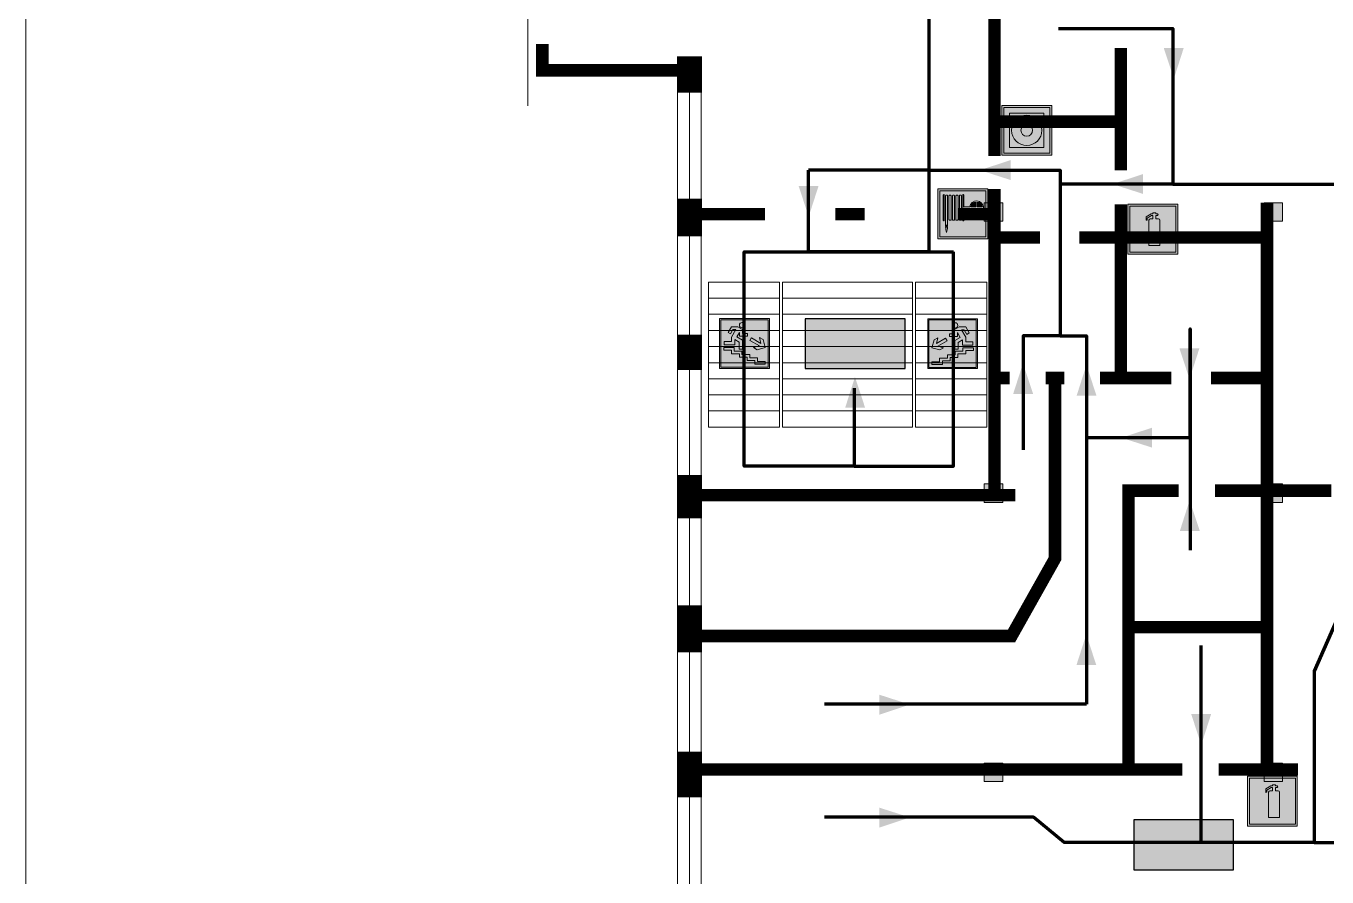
# Model space of a CAD drawing. Header units: millimetres. Extents: x 13810 to 67229, y 12374 to 21950.
# Drawn here: x 21121.1 to 21308.9, y 15470.7 to 15593.5 of the extents above; entities that cross this region are included whole.
import ezdxf

# ---------------------------------------------------------------- set-up
doc = ezdxf.new("R2010")
doc.units = ezdxf.units.MM
doc.layers.add('План_Штампы', color=7, linetype='Continuous')

# ---------------------------------------------------------------- blocks, each defined once
blk = doc.blocks.new('A$C54414219')
at = {"true_color": 0xffffff}
h = blk.add_hatch(color=7, dxfattribs=at)
h.paths.add_polyline_path([(2.39, -9.45), (2.39, -18.3), (11.23, -18.3), (11.23, -9.45)], flags=0)
h.paths.add_polyline_path([(10.71, -13.87, -1), (2.92, -13.87, -1)], flags=0)
h.paths.add_polyline_path([(8.3, -13.87, -1), (5.33, -13.87, -1)], flags=0)
h.paths.add_polyline_path([(0.41, -7.47), (0.41, -20.27), (13.21, -20.27), (13.21, -7.47)])
h.paths.add_polyline_path([(0.92, -19.77), (12.71, -19.77), (12.71, -7.98), (0.92, -7.98)], flags=16)
h.paths.add_polyline_path([(11.23, -9.45), (11.23, -18.3), (2.39, -18.3), (2.39, -9.45)], flags=0)
at = {"lineweight": 5}
h = blk.add_hatch(color=242, dxfattribs=at)
h.paths.add_polyline_path([(12.71, -7.98), (0.92, -7.98), (0.92, -19.77), (12.71, -19.77)])
h.paths.add_polyline_path([(11.23, -18.3), (2.39, -18.3), (2.39, -9.45), (11.23, -9.45)], flags=16)
h.paths.add_polyline_path([(10.71, -13.87, -1), (2.92, -13.87, -1)], flags=0)
h.paths.add_polyline_path([(8.3, -13.87, -1), (5.33, -13.87, -1)], flags=0)
at = {"true_color": 0xffffff}
h = blk.add_hatch(color=7, dxfattribs=at)
h.paths.add_polyline_path([(2.39, -9.45), (2.39, -18.3), (11.23, -18.3), (11.23, -9.45)])
h.paths.add_polyline_path([(10.71, -13.87, -1), (2.92, -13.87, -1)], flags=16)
h.paths.add_polyline_path([(8.3, -13.87, -1), (5.33, -13.87, -1)], flags=0)
at = {"lineweight": 5}
h = blk.add_hatch(color=242, dxfattribs=at)
h.paths.add_polyline_path([(2.92, -13.87, 1), (10.71, -13.87, 1)])
h.paths.add_polyline_path([(8.3, -13.87, -1), (5.33, -13.87, -1)], flags=16)
at = {"color": 242, "lineweight": 5}
for p, q in [((0.41, -20.27), (0.41, -7.47)), ((0.41, -7.47), (13.21, -7.47)), ((0.41, -7.47), (13.21, -7.47)), ((13.21, -20.27), (13.21, -7.47)), ((0.41, -20.27), (13.21, -20.27))]:
    blk.add_line(p, q, dxfattribs=at)
for points in [[(0.92, -7.98), (12.71, -7.98), (12.71, -19.77), (0.92, -19.77)], [(2.39, -9.45), (11.23, -9.45), (11.23, -18.3), (2.39, -18.3)]]:
    blk.add_lwpolyline(points, close=True, dxfattribs=at)
for radius in [3.89, 1.49]:
    blk.add_circle((6.81, -13.87), radius, dxfattribs=at)
blk = doc.blocks.new('A$C32E8229D')
at = {"true_color": 0xffffff}
blk.add_hatch(color=7, dxfattribs=at).paths.add_polyline_path([(0, 0), (0, -8), (16, -8), (16, 0)])
h = blk.add_hatch(color=126)
h.paths.add_polyline_path([(0.2, -0.2), (15.8, -0.2), (15.8, -7.8), (0.2, -7.8)])
h.paths.add_polyline_path([(13.49, -2.05), (12.08, -2.05), (11.37, -2.63, 0.162397), (11.29, -2.84), (11.29, -3.63), (10.35, -3.63), (10.35, -4.05), (11.68, -4.05), (11.68, -3.48), (12.26, -4.28), (11.29, -5.1), (11.29, -6.78), (11.85, -6.78), (11.85, -5.44), (12.8, -4.64), (12.8, -5.94), (14.46, -5.94), (14.46, -5.39), (13.45, -5.39), (13.45, -3.97), (12.46, -2.59), (13.15, -2.59), (13.69, -3.34), (14.18, -3)], flags=16)
h.paths.add_polyline_path([(10.74, -1.82, 1), (11.8, -1.82, 1)], flags=16)
h.paths.add_polyline_path([(9.39, -3.59), (5.99, -3.59), (6.56, -3.03), (5.91, -3.03), (5.1, -3.83), (5.91, -4.64), (6.56, -4.64), (5.99, -4.09), (9.39, -4.09)], flags=16)
h.paths.add_polyline_path([(4.29, -1.08), (1.72, -1.08), (1.72, -6.6), (4.29, -6.6)], flags=16)
at = {"color": 126}
blk.add_lwpolyline([(16, -8), (0, -8), (0, 0), (16, 0)], close=True, dxfattribs=at)
blk = doc.blocks.new('A$C3AD82952')
at = {"true_color": 0xf5f5ff}
h = blk.add_hatch(color=7, dxfattribs=at)
h.dxf.hatch_style = 1
h.paths.add_polyline_path([(8.21, 8.73, 0.414214), (7.89, 9.05), (7.22, 9.05), (7.22, 9.92), (7.59, 9.92, 1), (7.57, 10.36), (7.22, 10.36), (7.22, 10.6), (6.43, 10.6), (6.43, 10.36), (6.01, 10.36), (4.74, 9.59), (4.74, 8.69), (4.98, 8.73), (4.98, 9.26), (6.12, 9.91), (6.43, 9.91), (6.43, 9.05), (5.76, 9.05, 0.414214), (5.44, 8.73), (5.44, 2.2), (8.21, 2.2)], flags=0)
h.paths.add_polyline_path([(12.8, 12.8), (0, 12.8), (0, 0), (12.8, 0)])
h.paths.add_polyline_path([(0.51, 12.29), (12.29, 12.29), (12.29, 0.51), (0.51, 0.51)], flags=16)
h.paths.add_polyline_path([(4.74, 9.59), (6.01, 10.36), (6.43, 10.36), (6.43, 10.6), (7.22, 10.6), (7.22, 10.36), (7.59, 10.36, -0.94586), (7.59, 9.92), (7.22, 9.92), (7.22, 9.05), (7.89, 9.05, -0.414214), (8.21, 8.73), (8.21, 2.2), (5.44, 2.2), (5.44, 8.73, -0.414214), (5.76, 9.05), (6.43, 9.05), (6.43, 9.91), (6.12, 9.91), (4.98, 9.26), (4.98, 8.73), (4.74, 8.69)], flags=0)
h = blk.add_hatch(color=242)
h.dxf.hatch_style = 1
h.paths.add_polyline_path([(12.29, 12.29), (0.51, 12.29), (0.51, 0.51), (12.29, 0.51)])
h.paths.add_polyline_path([(4.74, 8.69), (4.74, 9.59), (6.01, 10.36), (6.43, 10.36), (6.43, 10.6), (7.22, 10.6), (7.22, 10.36), (7.59, 10.36, -0.94586), (7.59, 9.92), (7.22, 9.92), (7.22, 9.05), (7.89, 9.05, -0.414214), (8.21, 8.73), (8.21, 2.2), (5.44, 2.2), (5.44, 8.73, -0.414214), (5.76, 9.05), (6.43, 9.05), (6.43, 9.91), (6.12, 9.91), (4.98, 9.26), (4.98, 8.73)], flags=16)
h = blk.add_hatch(color=7, dxfattribs=at)
h.dxf.hatch_style = 1
h.paths.add_polyline_path([(8.21, 8.73, 0.414214), (7.89, 9.05), (7.22, 9.05), (7.22, 9.92), (7.59, 9.92, 1), (7.57, 10.36), (7.22, 10.36), (7.22, 10.6), (6.43, 10.6), (6.43, 10.36), (6.01, 10.36), (4.74, 9.59), (4.74, 8.69), (4.98, 8.73), (4.98, 9.26), (6.12, 9.91), (6.43, 9.91), (6.43, 9.05), (5.76, 9.05, 0.414214), (5.44, 8.73), (5.44, 2.2), (8.21, 2.2)])
at = {"color": 242, "lineweight": 5}
for p, q in [((0, 0), (0, 12.8)), ((0, 12.8), (12.8, 12.8)), ((6.01, 10.36), (4.74, 9.59)), ((6.01, 10.36), (6.43, 10.36)), ((7.22, 10.6), (6.43, 10.6)), ((6.43, 10.6), (6.43, 10.36)), ((7.22, 10.36), (7.22, 10.6)), ((7.59, 10.36), (7.22, 10.36)), ((12.8, 0), (12.8, 12.8)), ((4.74, 9.59), (4.74, 8.69)), ((4.74, 8.69), (4.98, 8.73)), ((4.98, 9.26), (6.12, 9.91)), ((4.98, 8.73), (4.98, 9.26)), ((5.44, 2.2), (5.44, 8.73)), ((5.76, 9.05), (6.43, 9.05)), ((6.12, 9.91), (6.43, 9.91)), ((6.43, 9.91), (6.43, 9.05)), ((7.22, 9.05), (7.22, 9.92)), ((7.59, 9.92), (7.22, 9.92)), ((7.89, 9.05), (7.22, 9.05)), ((8.21, 2.2), (8.21, 8.73)), ((0, 0), (12.8, 0)), ((5.44, 2.2), (8.21, 2.2))]:
    blk.add_line(p, q, dxfattribs=at)
blk.add_lwpolyline([(0.51, 12.29), (12.29, 12.29), (12.29, 0.51), (0.51, 0.51)], close=True, dxfattribs=at)
for centre, radius, start, end in [((7.58, 10.14), 0.223, 273.1875, 86.8125), ((5.76, 8.73), 0.32, 90, 180), ((7.89, 8.73), 0.32, 0, 90)]:
    blk.add_arc(centre, radius, start, end, dxfattribs=at)
blk = doc.blocks.new('A$C37112FD5')
at = {"true_color": 0xf5f5ff}
h = blk.add_hatch(color=7, dxfattribs=at)
h.dxf.hatch_style = 1
h.paths.add_polyline_path([(12.8, -7.4), (0, -7.4), (0, -20.2), (12.8, -20.2)])
h.paths.add_polyline_path([(12.29, -7.91), (12.29, -19.69), (0.51, -19.69), (0.51, -7.91)], flags=16)
h.paths.add_polyline_path([(4.98, -9.04, -0.42597), (5.17, -9.22), (5.17, -12.25), (5.17, -15.29, -0.432244), (4.98, -15.47), (4.83, -15.47, -0.42597), (4.64, -15.29), (4.64, -12.25), (4.64, -9.22, -0.432244), (4.83, -9.04)], flags=0)
h.paths.add_polyline_path([(4.28, -9.22), (4.28, -12.25), (4.28, -15.29, -0.432244), (4.09, -15.47), (3.94, -15.47, -0.42597), (3.75, -15.29), (3.75, -12.25), (3.75, -9.22, -0.432244), (3.94, -9.04), (4.09, -9.04, -0.42597)], flags=0)
h.paths.add_polyline_path([(5.72, -9.04), (5.87, -9.04, -0.42597), (6.06, -9.22), (6.06, -12.25), (6.06, -15.29, -0.432244), (5.87, -15.47), (5.72, -15.47, -0.42597), (5.53, -15.29), (5.53, -12.25), (5.53, -9.22, -0.432244)], flags=0)
h.paths.add_polyline_path([(6.42, -8.9), (6.5, -8.9, -0.42597), (6.69, -9.08), (6.69, -12.03), (8.21, -12.03, -15.824349), (8.21, -12.47), (6.69, -12.47), (6.69, -15.42, -0.432244), (6.5, -15.6), (6.42, -15.6)], flags=0)
h.paths.add_polyline_path([(3.39, -9.22), (3.39, -12.25), (3.39, -15.29, -0.432244), (3.2, -15.47), (3.05, -15.47, -0.42597), (2.85, -15.29), (2.85, -12.25), (2.85, -9.22, -0.432244), (3.05, -9.04), (3.2, -9.04, -0.42597)], flags=0)
h.paths.add_polyline_path([(2.5, -9.22), (2.5, -16.71), (1.96, -16.71), (1.96, -9.22, -0.432244), (2.15, -9.04), (2.31, -9.04, -0.42597)], flags=0)
h.paths.add_polyline_path([(1.61, -8.9), (1.61, -15.6), (1.57, -15.6, -0.42597), (1.37, -15.42), (1.37, -12.03), (1.37, -9.09, -0.432244), (1.57, -8.9)], flags=0)
h.paths.add_polyline_path([(9.76, -10.81), (9.76, -12.03), (8.49, -12.03, -0.336371)], flags=0)
h.paths.add_polyline_path([(8.49, -12.47), (9.76, -12.47), (9.76, -13.7, -0.336371)], flags=0)
h.paths.add_polyline_path([(10.11, -10.81, -0.336371), (11.38, -12.03), (10.11, -12.03)], flags=0)
h.paths.add_polyline_path([(10.11, -12.47), (11.38, -12.47, -0.336371), (10.11, -13.7)], flags=0)
h.paths.add_polyline_path([(2.5, -16.84), (2.5, -17.05), (1.97, -17.05), (1.97, -16.84)], flags=0)
h.paths.add_polyline_path([(2.5, -17.24, -0.033778), (2.24, -18.6, -0.033778), (1.97, -17.24)], flags=0)
h = blk.add_hatch(color=242)
h.dxf.hatch_style = 1
h.paths.add_polyline_path([(12.29, -7.91), (0.51, -7.91), (0.51, -19.69), (12.29, -19.69)])
h.paths.add_polyline_path([(6.42, -15.6), (6.42, -8.9), (6.5, -8.9, -0.42597), (6.69, -9.08), (6.69, -12.03), (8.21, -12.03, -15.824349), (8.21, -12.47), (6.69, -12.47), (6.69, -15.42, -0.432244), (6.5, -15.6)], flags=16)
h.paths.add_polyline_path([(5.87, -15.47), (5.72, -15.47, -0.42597), (5.53, -15.29), (5.53, -12.25), (5.53, -9.22, -0.432244), (5.72, -9.04), (5.87, -9.04, -0.42597), (6.06, -9.22), (6.06, -12.25), (6.06, -15.29, -0.432244)], flags=16)
h.paths.add_polyline_path([(4.98, -15.47), (4.83, -15.47, -0.42597), (4.64, -15.29), (4.64, -12.25), (4.64, -9.22, -0.432244), (4.83, -9.04), (4.98, -9.04, -0.42597), (5.17, -9.22), (5.17, -12.25), (5.17, -15.29, -0.432244)], flags=16)
h.paths.add_polyline_path([(4.09, -15.47), (3.94, -15.47, -0.42597), (3.75, -15.29), (3.75, -12.25), (3.75, -9.22, -0.432244), (3.94, -9.04), (4.09, -9.04, -0.42597), (4.28, -9.22), (4.28, -12.25), (4.28, -15.29, -0.432244)], flags=16)
h.paths.add_polyline_path([(3.2, -15.47), (3.05, -15.47, -0.42597), (2.85, -15.29), (2.85, -12.25), (2.85, -9.22, -0.432244), (3.05, -9.04), (3.2, -9.04, -0.42597), (3.39, -9.22), (3.39, -12.25), (3.39, -15.29, -0.432244)], flags=16)
h.paths.add_polyline_path([(2.5, -17.05), (1.97, -17.05), (1.97, -16.84), (2.5, -16.84)], flags=16)
h.paths.add_polyline_path([(2.5, -17.24, -0.033778), (2.24, -18.6, -0.033778), (1.97, -17.24)], flags=16)
h.paths.add_polyline_path([(2.5, -16.71), (1.96, -16.71), (1.96, -9.22, -0.432244), (2.15, -9.04), (2.31, -9.04, -0.42597), (2.5, -9.22)], flags=16)
h.paths.add_polyline_path([(1.61, -15.6), (1.57, -15.6, -0.42597), (1.37, -15.42), (1.37, -12.03), (1.37, -9.09, -0.432244), (1.57, -8.9), (1.61, -8.9)], flags=16)
h.paths.add_polyline_path([(8.49, -12.47), (9.76, -12.47), (9.76, -13.7, -0.336371)], flags=0)
h.paths.add_polyline_path([(10.11, -13.7), (10.11, -12.47), (11.38, -12.47, -0.336371)], flags=0)
h.paths.add_polyline_path([(8.49, -12.03, -0.336371), (9.76, -10.81), (9.76, -12.03)], flags=0)
h.paths.add_polyline_path([(10.11, -12.03), (10.11, -10.81, -0.336371), (11.38, -12.03)], flags=0)
h = blk.add_hatch(color=7, dxfattribs=at)
h.dxf.hatch_style = 1
h.paths.add_polyline_path([(1.61, -8.9), (1.57, -8.9, 0.432244), (1.37, -9.09), (1.37, -12.03), (1.37, -15.42, 0.42597), (1.57, -15.6), (1.61, -15.6)])
h.paths.add_polyline_path([(2.5, -9.22, 0.42597), (2.31, -9.04), (2.15, -9.04, 0.432244), (1.96, -9.22), (1.96, -16.71), (2.5, -16.71)])
h.paths.add_polyline_path([(2.5, -16.84), (1.97, -16.84), (1.97, -17.05), (2.5, -17.05)])
h.paths.add_polyline_path([(2.5, -17.24), (1.97, -17.24, 0.033778), (2.24, -18.6, 0.033778)])
h.paths.add_polyline_path([(3.39, -12.25), (3.39, -9.22, 0.42597), (3.2, -9.04), (3.05, -9.04, 0.432244), (2.85, -9.22), (2.85, -12.25), (2.85, -15.29, 0.42597), (3.05, -15.47), (3.2, -15.47, 0.432244), (3.39, -15.29)])
h.paths.add_polyline_path([(4.28, -12.25), (4.28, -9.22, 0.42597), (4.09, -9.04), (3.94, -9.04, 0.432244), (3.75, -9.22), (3.75, -12.25), (3.75, -15.29, 0.42597), (3.94, -15.47), (4.09, -15.47, 0.432244), (4.28, -15.29)])
h.paths.add_polyline_path([(5.17, -12.25), (5.17, -9.22, 0.42597), (4.98, -9.04), (4.83, -9.04, 0.432244), (4.64, -9.22), (4.64, -12.25), (4.64, -15.29, 0.42597), (4.83, -15.47), (4.98, -15.47, 0.432244), (5.17, -15.29)])
h.paths.add_polyline_path([(6.06, -12.25), (6.06, -9.22, 0.42597), (5.87, -9.04), (5.72, -9.04, 0.432244), (5.53, -9.22), (5.53, -12.25), (5.53, -15.29, 0.42597), (5.72, -15.47), (5.87, -15.47, 0.432244), (6.06, -15.29)])
h.paths.add_polyline_path([(6.69, -12.47), (8.21, -12.47, 15.824349), (8.21, -12.03), (6.69, -12.03), (6.69, -9.08, 0.42597), (6.5, -8.9), (6.42, -8.9), (6.42, -15.6), (6.5, -15.6, 0.432244), (6.69, -15.42)])
h.paths.add_polyline_path([(8.49, -12.47), (9.76, -12.47), (9.76, -13.7, -0.336371)], flags=16)
h.paths.add_polyline_path([(8.49, -12.03, -0.336371), (9.76, -10.81), (9.76, -12.03)], flags=16)
h.paths.add_polyline_path([(10.11, -12.47), (11.38, -12.47, -0.336371), (10.11, -13.7)], flags=16)
h.paths.add_polyline_path([(10.11, -12.03), (10.11, -10.81, -0.336371), (11.38, -12.03)], flags=16)
h = blk.add_hatch(color=242)
h.dxf.hatch_style = 1
h.paths.add_polyline_path([(9.76, -10.81, 0.336371), (8.49, -12.03), (9.76, -12.03)])
h.paths.add_polyline_path([(10.11, -10.81), (10.11, -12.03), (11.38, -12.03, 0.336371)])
h.paths.add_polyline_path([(11.38, -12.47), (10.11, -12.47), (10.11, -13.7, 0.336371)])
h.paths.add_polyline_path([(9.76, -12.47), (8.49, -12.47, 0.336371), (9.76, -13.7)])
at = {"color": 242, "lineweight": 5}
for p, q in [((0, -20.2), (0, -7.4)), ((0, -7.4), (12.8, -7.4)), ((1.37, -12.03), (1.37, -9.08)), ((1.57, -8.9), (1.61, -8.9)), ((1.61, -8.9), (1.61, -15.6)), ((1.96, -16.71), (1.96, -9.22)), ((2.15, -9.04), (2.31, -9.04)), ((2.5, -16.71), (2.5, -9.22)), ((2.85, -12.25), (2.85, -9.22)), ((3.05, -9.04), (3.2, -9.04)), ((3.39, -12.25), (3.39, -9.22)), ((3.75, -12.25), (3.75, -9.22)), ((3.94, -9.04), (4.09, -9.04)), ((4.28, -12.25), (4.28, -9.22)), ((4.64, -12.25), (4.64, -9.22)), ((4.83, -9.04), (4.98, -9.04)), ((5.17, -12.25), (5.17, -9.22)), ((5.53, -12.25), (5.53, -9.22)), ((5.72, -9.04), (5.87, -9.04)), ((6.06, -12.25), (6.06, -9.22)), ((6.42, -8.9), (6.42, -15.6)), ((6.5, -8.9), (6.42, -8.9)), ((6.69, -12.03), (6.69, -9.08)), ((12.8, -20.2), (12.8, -7.4)), ((1.37, -12.03), (1.37, -15.42)), ((2.85, -12.25), (2.85, -15.29)), ((3.39, -12.25), (3.39, -15.29)), ((3.75, -12.25), (3.75, -15.29)), ((4.28, -12.25), (4.28, -15.29)), ((4.64, -12.25), (4.64, -15.29)), ((5.17, -12.25), (5.17, -15.29)), ((5.53, -12.25), (5.53, -15.29)), ((6.06, -12.25), (6.06, -15.29)), ((8.21, -12.03), (6.69, -12.03)), ((8.21, -12.47), (6.69, -12.47)), ((6.69, -12.47), (6.69, -15.42)), ((9.76, -12.03), (8.49, -12.03)), ((9.76, -12.47), (8.49, -12.47)), ((9.76, -10.81), (9.76, -12.03)), ((9.76, -12.47), (9.76, -13.7)), ((10.11, -10.81), (10.11, -12.03)), ((11.38, -12.03), (10.11, -12.03)), ((11.38, -12.47), (10.11, -12.47)), ((10.11, -12.47), (10.11, -13.7)), ((1.57, -15.6), (1.61, -15.6)), ((3.05, -15.47), (3.2, -15.47)), ((3.94, -15.47), (4.09, -15.47)), ((4.83, -15.47), (4.98, -15.47)), ((5.72, -15.47), (5.87, -15.47)), ((6.42, -15.6), (6.5, -15.6)), ((1.96, -16.71), (2.5, -16.71)), ((1.97, -16.84), (2.5, -16.84)), ((1.97, -17.05), (1.97, -16.84)), ((2.5, -17.05), (1.97, -17.05)), ((1.97, -17.24), (2.5, -17.24)), ((2.5, -16.84), (2.5, -17.05)), ((0, -20.2), (12.8, -20.2))]:
    blk.add_line(p, q, dxfattribs=at)
blk.add_lwpolyline([(0.51, -7.91), (12.29, -7.91), (12.29, -19.69), (0.51, -19.69)], close=True, dxfattribs=at)
for centre, radius, start, end in [((1.56, -9.09), 0.182, 87.1027, 180.6071), ((2.15, -9.22), 0.182, 87.1027, 180.6071), ((2.32, -9.22), 0.182, 359.3929, 92.8973), ((3.04, -9.22), 0.182, 87.1027, 180.6071), ((3.21, -9.22), 0.182, 359.3929, 92.8973), ((3.93, -9.22), 0.182, 87.1027, 180.6071), ((4.1, -9.22), 0.182, 359.3929, 92.8973), ((4.82, -9.22), 0.182, 87.1027, 180.6071), ((4.99, -9.22), 0.182, 359.3929, 92.8973), ((5.71, -9.22), 0.182, 87.1027, 180.6071), ((5.88, -9.22), 0.182, 359.3929, 92.8973), ((6.51, -9.09), 0.182, 359.3929, 92.8973), ((9.93, -12.25), 1.74, 187.2319, 172.7681), ((9.93, -12.25), 1.46, 96.9927, 171.3585), ((9.93, -12.25), 1.46, 188.6415, 263.0073), ((9.93, -12.25), 1.46, 8.6415, 83.0073), ((9.93, -12.25), 1.46, 276.9927, 351.3585), ((1.56, -15.42), 0.182, 179.3929, 272.8973), ((3.04, -15.29), 0.182, 179.3929, 272.8973), ((3.21, -15.29), 0.182, 267.1027, 0.6071), ((3.93, -15.29), 0.182, 179.3929, 272.8973), ((4.1, -15.29), 0.182, 267.1027, 0.6071), ((4.82, -15.29), 0.182, 179.3929, 272.8973), ((4.99, -15.29), 0.182, 267.1027, 0.6071), ((5.71, -15.29), 0.182, 179.3929, 272.8973), ((5.88, -15.29), 0.182, 267.1027, 0.6071), ((6.51, -15.42), 0.182, 267.1027, 0.6071), ((12.17, -15.98), 10.27, 187.041, 194.7793), ((-7.7, -15.98), 10.27, 345.2207, 352.959)]:
    blk.add_arc(centre, radius, start, end, dxfattribs=at)
blk = doc.blocks.new('A$C7B4425F7')
at = {"true_color": 0xffffff}
blk.add_hatch(color=7, dxfattribs=at).paths.add_polyline_path([(0, 0), (-16, 0), (-16, -8), (0, -8)])
h = blk.add_hatch(color=126)
h.paths.add_polyline_path([(-0.2, -0.2), (-15.8, -0.2), (-15.8, -7.8), (-0.2, -7.8)])
h.paths.add_polyline_path([(-11.76, -2.03), (-11.76, -3.66), (-11.17, -3.66, -0.568275), (-11.17, -6.18), (-12.58, -6.18), (-12.58, -2.03)], flags=16)
h.paths.add_polyline_path([(-13.33, -4.12, -0.495768), (-13.59, -6.18), (-15.03, -6.18), (-15.03, -2.03), (-13.59, -2.03, -0.487973)], flags=16)
h.paths.add_polyline_path([(-10.25, -2.03), (-9.48, -2.03), (-9.48, -6.18), (-10.25, -6.18)], flags=16)
h.paths.add_polyline_path([(-13.84, -3.69), (-14.24, -3.69), (-14.24, -3.03), (-13.9, -3.03, -0.692621)], flags=0)
h.paths.add_polyline_path([(-9.15, -2.03), (-8.4, -2.03), (-8.04, -3.07), (-7.68, -2.03), (-6.93, -2.03), (-7.64, -4.1), (-6.93, -6.18), (-7.68, -6.18), (-8.04, -5.14), (-8.4, -6.18), (-9.15, -6.18), (-8.44, -4.1)], flags=16)
h.paths.add_polyline_path([(-11.76, -4.46), (-11.42, -4.46, -0.692621), (-11.36, -5.12), (-11.76, -5.12)], flags=0)
h.paths.add_polyline_path([(-13.9, -5.2), (-14.24, -5.2), (-14.24, -4.55), (-13.84, -4.55, -0.708038)], flags=0)
edge = h.paths.add_edge_path(flags=16)
edge.add_ellipse((-5.51, -4.08), major_axis=(0, 2.05), ratio=0.586184, start_angle=0, end_angle=360)
edge = h.paths.add_edge_path(flags=0)
edge.add_ellipse((-5.51, -4.08), major_axis=(0, 1.14), ratio=0.454828, start_angle=0, end_angle=360)
h.paths.add_polyline_path([(-4.13, -4.96, 0.377264), (-3.48, -4.52, 0.0555), (-3.16, -2.03), (-1.66, -2.03), (-1.66, -4.96), (-0.96, -4.96), (-0.96, -7.01), (-1.75, -7.01), (-1.75, -6.18), (-3.3, -6.18), (-3.3, -7.02), (-4.13, -7.02)], flags=16)
h.paths.add_polyline_path([(-2.73, -2.91), (-2.28, -2.91), (-2.28, -4.96), (-3.05, -4.96, 0.079136)], flags=0)
at = {"color": 126}
blk.add_lwpolyline([(-16, -8), (0, -8), (0, 0), (-16, 0)], close=True, dxfattribs=at)
blk = doc.blocks.new('вниз')
at = {"lineweight": 0, "true_color": 0xffffff}
h = blk.add_hatch(color=7, dxfattribs=at)
h.dxf.hatch_style = 1
h.paths.add_polyline_path([(40994.51, -4472.22), (40986.51, -4472.22), (40986.51, -4480.22), (40994.51, -4480.22)])
h.paths.add_polyline_path([(40994.31, -4472.42), (40994.31, -4480.01), (40986.71, -4480.01), (40986.71, -4472.42)], flags=16)
h.paths.add_polyline_path([(40988.43, -4473.53), (40989.43, -4473.53), (40990.19, -4473.96), (40990.19, -4474.6), (40991, -4474.6), (40991, -4475.06), (40989.73, -4475.06), (40989.73, -4474.46), (40989.3, -4475.18), (40990.17, -4475.7), (40990.17, -4477.11), (40989.63, -4477.11), (40989.63, -4476.01), (40988.94, -4475.59), (40988.94, -4476.46), (40988.94, -4476.46), (40987.47, -4476.46), (40987.26, -4476.46), (40987.26, -4475.92), (40988.4, -4475.92), (40988.4, -4475.2), (40989.1, -4473.99), (40988.66, -4473.99), (40988.24, -4474.7), (40987.86, -4474.47), (40988.41, -4473.56)], flags=0)
h.paths.add_polyline_path([(40990.55, -4473.29, -1), (40989.69, -4473.29, -1)], flags=0)
h.paths.add_polyline_path([(40988.85, -4476.89), (40988.85, -4477.43), (40990.1, -4477.43), (40990.1, -4477.99), (40991.34, -4477.99), (40991.34, -4478.54), (40992.59, -4478.54), (40992.59, -4479.09), (40993.83, -4479.09), (40993.83, -4479.52), (40992.17, -4479.52), (40992.17, -4478.97), (40990.91, -4478.97), (40990.91, -4478.41), (40989.68, -4478.41), (40989.68, -4477.86), (40988.43, -4477.86), (40988.43, -4477.31), (40987.6, -4477.31), (40987.18, -4477.31), (40987.18, -4476.89)], flags=0)
h.paths.add_polyline_path([(40991.61, -4475.33), (40993.12, -4476.2), (40992.9, -4475.27), (40993.48, -4475.6), (40993.83, -4476.88), (40992.56, -4477.22), (40991.97, -4476.88), (40992.9, -4476.61), (40991.38, -4475.74), (40991.58, -4475.39)], flags=0)
h.paths.add_polyline_path([(40990.19, -4473.96), (40989.43, -4473.53), (40988.43, -4473.53), (40988.41, -4473.56), (40987.86, -4474.47), (40988.24, -4474.7), (40988.66, -4473.99), (40989.1, -4473.99), (40988.4, -4475.2), (40988.4, -4475.92), (40987.26, -4475.92), (40987.26, -4476.46), (40987.47, -4476.46), (40988.94, -4476.46), (40988.94, -4476.27), (40988.94, -4475.59), (40989.63, -4476.01), (40989.63, -4477.11), (40990.17, -4477.11), (40990.17, -4475.7), (40989.3, -4475.18), (40989.73, -4474.46), (40989.73, -4475.06), (40991, -4475.06), (40991, -4474.6), (40990.19, -4474.6)], flags=0)
h.paths.add_polyline_path([(40990.55, -4473.29, 1), (40989.69, -4473.29, 1)], flags=0)
h.paths.add_polyline_path([(40991.61, -4475.33), (40991.58, -4475.39), (40991.38, -4475.74), (40992.9, -4476.61), (40991.97, -4476.88), (40992.56, -4477.22), (40993.83, -4476.88), (40993.48, -4475.6), (40992.9, -4475.27), (40993.12, -4476.2)], flags=0)
h.paths.add_polyline_path([(40990.1, -4477.43), (40988.85, -4477.43), (40988.85, -4476.89), (40987.18, -4476.89), (40987.18, -4477.31), (40987.6, -4477.31), (40988.43, -4477.31), (40988.43, -4477.86), (40989.68, -4477.86), (40989.68, -4478.41), (40990.91, -4478.41), (40990.91, -4478.97), (40992.17, -4478.97), (40992.17, -4479.52), (40993.83, -4479.52), (40993.83, -4479.09), (40992.59, -4479.09), (40992.59, -4478.54), (40991.34, -4478.54), (40991.34, -4477.99), (40990.1, -4477.99)], flags=0)
at = {"lineweight": 0}
h = blk.add_hatch(color=126, dxfattribs=at)
h.dxf.hatch_style = 1
h.paths.add_polyline_path([(40994.31, -4472.42), (40986.71, -4472.42), (40986.71, -4480.01), (40994.31, -4480.01)])
h.paths.add_polyline_path([(40988.43, -4473.53), (40989.43, -4473.53), (40990.19, -4473.96), (40990.19, -4474.6), (40991, -4474.6), (40991, -4475.06), (40989.73, -4475.06), (40989.73, -4474.46), (40989.3, -4475.18), (40990.17, -4475.7), (40990.17, -4477.11), (40989.63, -4477.11), (40989.63, -4476.01), (40988.94, -4475.59), (40988.94, -4476.46), (40988.94, -4476.46), (40987.47, -4476.46), (40987.26, -4476.46), (40987.26, -4475.92), (40988.4, -4475.92), (40988.4, -4475.2), (40989.1, -4473.99), (40988.66, -4473.99), (40988.24, -4474.7), (40987.86, -4474.47), (40988.41, -4473.56)], flags=16)
h.paths.add_polyline_path([(40990.55, -4473.29, -1), (40989.69, -4473.29, -1)], flags=16)
h.paths.add_polyline_path([(40988.85, -4476.89), (40988.85, -4477.43), (40990.1, -4477.43), (40990.1, -4477.99), (40991.34, -4477.99), (40991.34, -4478.54), (40992.59, -4478.54), (40992.59, -4479.09), (40993.83, -4479.09), (40993.83, -4479.52), (40992.17, -4479.52), (40992.17, -4478.97), (40990.91, -4478.97), (40990.91, -4478.41), (40989.68, -4478.41), (40989.68, -4477.86), (40988.43, -4477.86), (40988.43, -4477.31), (40987.6, -4477.31), (40987.18, -4477.31), (40987.18, -4476.89)], flags=16)
h.paths.add_polyline_path([(40991.61, -4475.33), (40993.12, -4476.2), (40992.9, -4475.27), (40993.48, -4475.6), (40993.83, -4476.88), (40992.56, -4477.22), (40991.97, -4476.88), (40992.9, -4476.61), (40991.38, -4475.74), (40991.58, -4475.39)], flags=16)
at = {"lineweight": 0, "true_color": 0xffffff}
h = blk.add_hatch(color=7, dxfattribs=at)
h.dxf.hatch_style = 1
h.paths.add_polyline_path([(40989.73, -4474.46), (40989.73, -4475.06), (40991, -4475.06), (40991, -4474.6), (40990.19, -4474.6), (40990.19, -4473.96), (40989.43, -4473.53), (40988.43, -4473.53), (40988.41, -4473.56), (40987.86, -4474.47), (40988.24, -4474.7), (40988.66, -4473.99), (40989.1, -4473.99), (40988.4, -4475.2), (40988.4, -4475.92), (40987.26, -4475.92), (40987.26, -4476.46), (40987.47, -4476.46), (40988.94, -4476.46), (40988.94, -4475.59), (40989.63, -4476.01), (40989.63, -4477.11), (40990.17, -4477.11), (40990.17, -4475.7), (40989.3, -4475.18)])
h.paths.add_polyline_path([(40989.69, -4473.29, 1), (40990.55, -4473.29, 1)])
h.paths.add_polyline_path([(40991.61, -4475.33), (40991.58, -4475.39), (40991.38, -4475.74), (40992.9, -4476.61), (40991.97, -4476.88), (40992.56, -4477.22), (40993.83, -4476.88), (40993.48, -4475.6), (40992.9, -4475.27), (40993.12, -4476.2)])
h.paths.add_polyline_path([(40990.1, -4477.43), (40988.85, -4477.43), (40988.85, -4476.89), (40987.18, -4476.89), (40987.18, -4477.31), (40987.6, -4477.31), (40988.43, -4477.31), (40988.43, -4477.86), (40989.68, -4477.86), (40989.68, -4478.41), (40990.91, -4478.41), (40990.91, -4478.97), (40992.17, -4478.97), (40992.17, -4479.52), (40993.83, -4479.52), (40993.83, -4479.09), (40992.59, -4479.09), (40992.59, -4478.54), (40991.34, -4478.54), (40991.34, -4477.99), (40990.1, -4477.99)])
at = {"color": 126, "lineweight": 0}
for points in [[(40986.51, -4472.22), (40994.51, -4472.22), (40994.51, -4480.22), (40986.51, -4480.22)], [(40986.71, -4472.42), (40994.31, -4472.42), (40994.31, -4480.01), (40986.71, -4480.01)]]:
    blk.add_lwpolyline(points, close=True, dxfattribs=at)
for points in [[(40987.47, -4476.46), (40987.26, -4476.46), (40987.26, -4475.92), (40988.4, -4475.92), (40988.4, -4475.2), (40989.1, -4473.99), (40988.66, -4473.99), (40988.24, -4474.7), (40987.86, -4474.47), (40988.41, -4473.56), (40988.43, -4473.53), (40989.43, -4473.53), (40990.19, -4473.96), (40990.19, -4474.6), (40991, -4474.6), (40991, -4475.06), (40989.73, -4475.06), (40989.73, -4474.46), (40989.3, -4475.18), (40990.17, -4475.7), (40990.17, -4477.11), (40989.63, -4477.11), (40989.63, -4476.01), (40988.94, -4475.59), (40988.94, -4476.46)], [(40987.6, -4477.31), (40987.18, -4477.31), (40987.18, -4476.89), (40988.85, -4476.89), (40988.85, -4477.43), (40990.1, -4477.43), (40990.1, -4477.99), (40991.34, -4477.99), (40991.34, -4478.54), (40992.59, -4478.54), (40992.59, -4479.09), (40993.83, -4479.09), (40993.83, -4479.52), (40992.17, -4479.52), (40992.17, -4478.97), (40990.91, -4478.97), (40990.91, -4478.41), (40989.68, -4478.41), (40989.68, -4477.86), (40988.43, -4477.86), (40988.43, -4477.31), (40987.6, -4477.31)], [(40987.47, -4476.46), (40988.94, -4476.46), (40988.94, -4476.27)], [(40991.58, -4475.39), (40991.38, -4475.74), (40992.9, -4476.61), (40991.97, -4476.88), (40992.56, -4477.22), (40993.83, -4476.88), (40993.48, -4475.6), (40992.9, -4475.27), (40993.12, -4476.2), (40991.61, -4475.33), (40991.58, -4475.39)]]:
    blk.add_lwpolyline(points, dxfattribs=at)
blk.add_circle((40990.12, -4473.29), 0.432, dxfattribs=at)
blk = doc.blocks.new('вниз 3')
at = {"lineweight": 0, "true_color": 0xffffff}
h = blk.add_hatch(color=7, dxfattribs=at)
h.dxf.hatch_style = 1
h.paths.add_polyline_path([(40997.5, -4475.69), (40997.25, -4475.28), (40995.76, -4476.15), (40995.97, -4475.23), (40995.39, -4475.56), (40995.05, -4476.83), (40996.33, -4477.17), (40996.91, -4476.83), (40996, -4476.55)], flags=0)
h.paths.add_polyline_path([(40999.81, -4473.95), (41000.22, -4473.95), (41000.64, -4474.67), (41001.03, -4474.43), (41000.46, -4473.49), (41000.42, -4473.49), (40999.43, -4473.49), (40998.68, -4473.92), (40998.68, -4474.57), (40997.88, -4474.57), (40997.88, -4475), (40999.14, -4475), (40999.14, -4474.43), (40999.14, -4474.38), (40999.59, -4475.15), (40998.72, -4475.67), (40998.72, -4477.06), (40999.24, -4477.06), (40999.24, -4475.96), (40999.95, -4475.56), (40999.95, -4476.43), (41001.61, -4476.43), (41001.61, -4475.88), (41000.47, -4475.88), (41000.47, -4475.12)], flags=0)
h.paths.add_polyline_path([(40999.2, -4473.24, 1), (40998.35, -4473.24, 1)], flags=0)
h.paths.add_polyline_path([(41000.46, -4477.26), (41001.69, -4477.26), (41001.69, -4476.84), (41000.03, -4476.84), (41000.03, -4477.39), (40998.78, -4477.39), (40998.78, -4477.95), (40997.53, -4477.95), (40997.53, -4478.5), (40996.29, -4478.5), (40996.29, -4479.06), (40995.05, -4479.06), (40995.05, -4479.48), (40995.29, -4479.48), (40996.72, -4479.48), (40996.72, -4478.92), (40997.97, -4478.92), (40997.97, -4478.36), (40999.2, -4478.36), (40999.2, -4477.81), (41000.46, -4477.81)], flags=0)
h.paths.add_polyline_path([(41002.37, -4472.17), (40994.37, -4472.17), (40994.37, -4480.17), (41002.37, -4480.17)])
h.paths.add_polyline_path([(41002.16, -4479.96), (40994.57, -4479.96), (40994.57, -4472.37), (41002.16, -4472.37)], flags=16)
h.paths.add_polyline_path([(41001.61, -4475.88), (41001.61, -4476.43), (40999.95, -4476.43), (40999.95, -4475.56), (40999.24, -4475.96), (40999.24, -4477.06), (40998.72, -4477.06), (40998.72, -4475.67), (40999.59, -4475.15), (40999.14, -4474.38), (40999.14, -4474.43), (40999.14, -4475), (40997.88, -4475), (40997.88, -4474.57), (40998.68, -4474.57), (40998.68, -4473.92), (40999.43, -4473.49), (41000.42, -4473.49), (41000.46, -4473.49), (41001.03, -4474.43), (41000.64, -4474.67), (41000.22, -4473.95), (40999.81, -4473.95), (41000.47, -4475.12), (41000.47, -4475.88)], flags=0)
h.paths.add_polyline_path([(41001.69, -4476.84), (41001.69, -4477.26), (41000.46, -4477.26), (41000.46, -4477.81), (40999.2, -4477.81), (40999.2, -4478.36), (40997.97, -4478.36), (40997.97, -4478.92), (40996.72, -4478.92), (40996.72, -4479.48), (40995.05, -4479.48), (40995.05, -4479.06), (40996.29, -4479.06), (40996.29, -4478.5), (40997.53, -4478.5), (40997.53, -4477.95), (40998.78, -4477.95), (40998.78, -4477.39), (41000.03, -4477.39), (41000.03, -4476.84)], flags=0)
h.paths.add_polyline_path([(40998.35, -4473.24, -1), (40999.2, -4473.24, -1)], flags=0)
h.paths.add_polyline_path([(40997.5, -4475.69), (40996, -4476.55), (40996.91, -4476.83), (40996.33, -4477.17), (40995.05, -4476.83), (40995.39, -4475.56), (40995.97, -4475.23), (40995.76, -4476.15), (40997.25, -4475.28)], flags=0)
at = {"lineweight": 0}
h = blk.add_hatch(color=126, dxfattribs=at)
h.dxf.hatch_style = 1
h.paths.add_polyline_path([(41002.16, -4472.37), (40994.57, -4472.37), (40994.57, -4479.96), (41002.16, -4479.96)])
h.paths.add_polyline_path([(40995.97, -4475.23), (40995.76, -4476.15), (40997.25, -4475.28), (40997.5, -4475.69), (40996, -4476.55), (40996.91, -4476.83), (40996.33, -4477.17), (40995.05, -4476.83), (40995.39, -4475.56)], flags=16)
h.paths.add_polyline_path([(40997.88, -4474.57), (40998.68, -4474.57), (40998.68, -4473.92), (40999.43, -4473.49), (41000.42, -4473.49), (41000.46, -4473.49), (41001.03, -4474.43), (41000.64, -4474.67), (41000.22, -4473.95), (40999.81, -4473.95), (41000.47, -4475.12), (41000.47, -4475.88), (41001.61, -4475.88), (41001.61, -4476.43), (40999.95, -4476.43), (40999.95, -4475.56), (40999.24, -4475.96), (40999.24, -4477.06), (40998.72, -4477.06), (40998.72, -4475.67), (40999.59, -4475.15), (40999.14, -4474.38), (40999.14, -4474.43), (40999.14, -4475), (40997.88, -4475)], flags=16)
h.paths.add_polyline_path([(40998.35, -4473.24, -1), (40999.2, -4473.24, -1)], flags=16)
h.paths.add_polyline_path([(40997.53, -4477.95), (40998.78, -4477.95), (40998.78, -4477.39), (41000.03, -4477.39), (41000.03, -4476.84), (41001.69, -4476.84), (41001.69, -4477.26), (41000.46, -4477.26), (41000.46, -4477.81), (40999.2, -4477.81), (40999.2, -4478.36), (40997.97, -4478.36), (40997.97, -4478.92), (40996.72, -4478.92), (40996.72, -4479.48), (40995.05, -4479.48), (40995.05, -4479.06), (40996.29, -4479.06), (40996.29, -4478.5), (40997.53, -4478.5)], flags=16)
at = {"lineweight": 0, "true_color": 0xffffff}
h = blk.add_hatch(color=7, dxfattribs=at)
h.dxf.hatch_style = 1
h.paths.add_polyline_path([(40999.2, -4473.24, 1), (40998.35, -4473.24, 1)])
h.paths.add_polyline_path([(40999.81, -4473.95), (41000.22, -4473.95), (41000.64, -4474.67), (41001.03, -4474.43), (41000.46, -4473.49), (41000.42, -4473.49), (40999.43, -4473.49), (40998.68, -4473.92), (40998.68, -4474.57), (40997.88, -4474.57), (40997.88, -4475), (40999.14, -4475), (40999.14, -4474.43), (40999.14, -4474.38), (40999.59, -4475.15), (40998.72, -4475.67), (40998.72, -4477.06), (40999.24, -4477.06), (40999.24, -4475.96), (40999.95, -4475.56), (40999.95, -4476.43), (41001.61, -4476.43), (41001.61, -4475.88), (41000.47, -4475.88), (41000.47, -4475.12)])
h.paths.add_polyline_path([(40999.2, -4477.81), (41000.46, -4477.81), (41000.46, -4477.26), (41001.69, -4477.26), (41001.69, -4476.84), (41000.03, -4476.84), (41000.03, -4477.39), (40998.78, -4477.39), (40998.78, -4477.95), (40997.53, -4477.95), (40997.53, -4478.5), (40996.29, -4478.5), (40996.29, -4479.06), (40995.05, -4479.06), (40995.05, -4479.48), (40995.29, -4479.48), (40996.72, -4479.48), (40996.72, -4478.92), (40997.97, -4478.92), (40997.97, -4478.36), (40999.2, -4478.36)])
h.paths.add_polyline_path([(40997.5, -4475.69), (40997.25, -4475.28), (40995.76, -4476.15), (40995.97, -4475.23), (40995.39, -4475.56), (40995.05, -4476.83), (40996.33, -4477.17), (40996.91, -4476.83), (40996, -4476.55)])
at = {"color": 126, "lineweight": 0}
for points in [[(40994.37, -4472.17), (41002.37, -4472.17), (41002.37, -4480.17), (40994.37, -4480.17)], [(40994.57, -4472.37), (41002.16, -4472.37), (41002.16, -4479.96), (40994.57, -4479.96)]]:
    blk.add_lwpolyline(points, close=True, dxfattribs=at)
for points in [[(40999.14, -4474.43), (40999.14, -4475), (40997.88, -4475), (40997.88, -4474.57), (40998.68, -4474.57), (40998.68, -4473.92), (40999.43, -4473.49), (41000.42, -4473.49), (41000.46, -4473.49), (41001.03, -4474.43), (41000.64, -4474.67), (41000.22, -4473.95), (40999.81, -4473.95), (41000.47, -4475.12), (41000.47, -4475.88), (41001.61, -4475.88), (41001.61, -4476.43), (40999.95, -4476.43), (40999.95, -4475.56), (40999.24, -4475.96), (40999.24, -4477.06), (40998.72, -4477.06), (40998.72, -4475.67), (40999.59, -4475.15), (40999.14, -4474.38), (40999.14, -4474.43)], [(40995.05, -4476.83), (40995.39, -4475.56), (40995.97, -4475.23), (40995.76, -4476.15), (40997.25, -4475.28), (40997.5, -4475.69), (40996, -4476.55), (40996.91, -4476.83), (40996.33, -4477.17), (40995.05, -4476.83)], [(40995.29, -4479.48), (40995.05, -4479.48), (40995.05, -4479.06), (40996.29, -4479.06), (40996.29, -4478.5), (40997.53, -4478.5), (40997.53, -4477.95), (40998.78, -4477.95), (40998.78, -4477.39), (41000.03, -4477.39), (41000.03, -4476.84), (41001.69, -4476.84), (41001.69, -4477.26), (41000.46, -4477.26), (41000.46, -4477.81), (40999.2, -4477.81), (40999.2, -4478.36), (40997.97, -4478.36), (40997.97, -4478.92), (40996.72, -4478.92), (40996.72, -4479.48), (40995.05, -4479.48)]]:
    blk.add_lwpolyline(points, dxfattribs=at)
blk.add_circle((40998.77, -4473.24), 0.426, dxfattribs=at)

msp = doc.modelspace()

# ---------------------------------------------------------------- hatches: boundary and pattern name
at = {"lineweight": 0}
h = msp.add_hatch(color=256, dxfattribs=at)
h.dxf.hatch_style = 1
h.paths.add_polyline_path([(21262.06, 15565.33), (21262.06, 15568), (21259.39, 15568), (21259.39, 15565.33)])
h = msp.add_hatch(color=256, dxfattribs=at)
h.dxf.hatch_style = 1
h.paths.add_polyline_path([(21302.45, 15565.33), (21302.45, 15568), (21299.79, 15568), (21299.79, 15565.33)])
h = msp.add_hatch(color=256, dxfattribs=at)
h.dxf.hatch_style = 1
h.paths.add_polyline_path([(21262.06, 15524.78), (21262.06, 15527.45), (21259.39, 15527.45), (21259.39, 15524.78)])
h = msp.add_hatch(color=256, dxfattribs=at)
h.dxf.hatch_style = 1
h.paths.add_polyline_path([(21302.45, 15524.78), (21302.45, 15527.45), (21299.79, 15527.45), (21299.79, 15524.78)])
h = msp.add_hatch(color=256, dxfattribs=at)
h.dxf.hatch_style = 1
h.paths.add_polyline_path([(21262.06, 15484.5), (21262.06, 15487.17), (21259.39, 15487.17), (21259.39, 15484.5)])
h = msp.add_hatch(color=256, dxfattribs=at)
h.dxf.hatch_style = 1
h.paths.add_polyline_path([(21302.45, 15484.5), (21302.45, 15487.17), (21299.79, 15487.17), (21299.79, 15484.5)])

# ---------------------------------------------------------------- linework, layer by layer
at = {"color": 126, "lineweight": 0, "true_color": 0x008754}
msp.add_lwpolyline([(21121.1, 15732.36), (21721.1, 15732.36), (21721.1, 15337.36), (21121.1, 15337.36)], close=True, dxfattribs=at)
at = {"color": 126, "lineweight": 100, "true_color": 0x008754}
for points in [[(21251.42, 15612), (21251.42, 15572.7), (21234.01, 15572.7)], [(21270.09, 15593.14), (21286.63, 15593.14), (21286.63, 15570.7), (21270.35, 15570.7)], [(21240.6, 15541.27), (21240.6, 15530.02), (21224.73, 15530.02), (21224.73, 15560.9), (21234.01, 15560.9), (21234.01, 15572.7)], [(21251.42, 15572.7), (21251.42, 15560.9), (21234.01, 15560.9), (21254.94, 15560.9)], [(21251.42, 15572.7), (21270.35, 15572.7), (21270.35, 15548.78), (21274.16, 15548.78), (21274.16, 15495.69)], [(21286.63, 15570.7), (21311.74, 15570.7), (21311.74, 15511.14), (21307.02, 15500.41), (21307.02, 15475.7), (21393.47, 15475.7), (21393.47, 15436.87), (21416.04, 15436.87), (21416.04, 15397.93), (21430.33, 15397.93)], [(21240.6, 15530.02), (21254.94, 15530.02), (21254.94, 15560.9)], [(21270.35, 15548.78), (21265.02, 15548.78), (21265.02, 15532.34)], [(21274.16, 15534.14), (21289.09, 15534.14), (21289.09, 15549.82), (21289.09, 15517.9)], [(21290.71, 15475.7), (21290.71, 15504.12)], [(21274.16, 15495.69), (21236.32, 15495.69)], [(21270.95, 15475.7), (21266.51, 15479.36), (21236.32, 15479.36)], [(21307.02, 15475.7), (21270.95, 15475.7), (21270.95, 15475.7)]]:
    msp.add_lwpolyline(points, dxfattribs=at)
at = {"lineweight": 9}
msp.add_lwpolyline([(21193.52, 15610.01), (21193.52, 15581.99)], dxfattribs=at)
at = {"lineweight": 100, "const_width": 1.8}
for points in [[(21260.88, 15574.75), (21260.88, 15607.22), (21260.88, 15579.69), (21279.1, 15579.69), (21279.1, 15590.34)], [(21279.1, 15579.69), (21279.1, 15572.7)], [(21267.46, 15562.98), (21260.88, 15562.98), (21260.88, 15569.98)], [(21300.2, 15526.46), (21300.2, 15568)], [(21279.1, 15567.76), (21279.1, 15542.71), (21276.1, 15542.71), (21286.41, 15542.71)], [(21300.2, 15562.98), (21273.1, 15562.98)], [(21269.61, 15542.71), (21269.61, 15516.68), (21263.33, 15505.5), (21217.54, 15505.5)], [(21260.88, 15542.71), (21263.06, 15542.71)], [(21270.96, 15542.71), (21268.26, 15542.71)], [(21292.1, 15542.71), (21300.2, 15542.71)], [(21287.45, 15526.46), (21280.22, 15526.46), (21280.22, 15486.25)], [(21300.2, 15526.46), (21292.71, 15526.46)], [(21309.49, 15526.46), (21300.2, 15526.46), (21300.2, 15503.52)], [(21280.22, 15506.78), (21299.79, 15506.78)], [(21300.2, 15504.3), (21300.2, 15486.25)], [(21260.18, 15486.25), (21260.18, 15486.25), (21216.87, 15486.25), (21287.98, 15486.25)], [(21293.21, 15486.25), (21304.66, 15486.25)]]:
    msp.add_lwpolyline(points, dxfattribs=at)
at = {"lineweight": 100, "const_width": 1.8, "elevation": 1.8}
for points in [[(21195.62, 15590.89), (21195.62, 15587.1), (21216.3, 15587.1)], [(21242.12, 15566.34), (21237.89, 15566.34)]]:
    msp.add_lwpolyline(points, dxfattribs=at)
at = {"lineweight": 0}
for points, const_width in [([(21216.87, 15583.89), (21216.87, 15589.11)], 3.6), ([(21216.87, 15563.14), (21216.87, 15568.61)], 3.6), ([(21255.58, 15566.34), (21260.88, 15566.34), (21260.88, 15569.56)], 1.8), ([(21227.74, 15566.34), (21216.86, 15566.34)], 1.8), ([(21260.88, 15567.15), (21260.88, 15525.83)], 1.8), ([(21260.88, 15566.34), (21260.88, 15564.01)], 1.8), ([(21216.87, 15543.89), (21216.87, 15548.98)], 3.6), ([(21216.87, 15522.46), (21216.87, 15528.73)], 3.6), ([(21263.89, 15525.83), (21216.85, 15525.83)], 1.8), ([(21216.87, 15503.14), (21216.87, 15509.92)], 3.6), ([(21216.87, 15482.23), (21216.87, 15488.8)], 3.6)]:
    msp.add_lwpolyline(points, dxfattribs=dict(at, const_width=const_width))
for points in [[(21216.87, 15587.5), (21216.87, 15362.01)], [(21218.56, 15588.43), (21218.56, 15362.1)], [(21215.14, 15587.02), (21215.14, 15362.24)]]:
    msp.add_lwpolyline(points, dxfattribs=at)
for points in [[(21262.06, 15568), (21262.06, 15565.33), (21259.39, 15565.33), (21259.39, 15568)], [(21302.45, 15568), (21302.45, 15565.33), (21299.79, 15565.33), (21299.79, 15568)], [(21219.58, 15556.56), (21219.58, 15554.23), (21229.86, 15554.23), (21229.86, 15556.56)], [(21230.26, 15556.56), (21230.26, 15554.23), (21249.06, 15554.23), (21249.06, 15556.56)], [(21249.47, 15556.56), (21249.47, 15554.23), (21259.75, 15554.23), (21259.75, 15556.56)], [(21219.58, 15554.23), (21219.58, 15551.91), (21229.86, 15551.91), (21229.86, 15554.23)], [(21230.26, 15554.23), (21230.26, 15551.91), (21249.06, 15551.91), (21249.06, 15554.23)], [(21249.47, 15554.23), (21249.47, 15551.91), (21259.75, 15551.91), (21259.75, 15554.23)], [(21219.58, 15551.91), (21219.58, 15549.58), (21229.86, 15549.58), (21229.86, 15551.91)], [(21230.26, 15551.91), (21230.26, 15549.58), (21249.06, 15549.58), (21249.06, 15551.91)], [(21249.47, 15551.91), (21249.47, 15549.58), (21259.75, 15549.58), (21259.75, 15551.91)], [(21219.58, 15549.58), (21219.58, 15547.26), (21229.86, 15547.26), (21229.86, 15549.58)], [(21230.26, 15549.58), (21230.26, 15547.26), (21249.06, 15547.26), (21249.06, 15549.58)], [(21249.47, 15549.58), (21249.47, 15547.26), (21259.75, 15547.26), (21259.75, 15549.58)], [(21219.58, 15547.26), (21219.58, 15544.93), (21229.86, 15544.93), (21229.86, 15547.26)], [(21230.26, 15547.26), (21230.26, 15544.93), (21249.06, 15544.93), (21249.06, 15547.26)], [(21249.47, 15547.26), (21249.47, 15544.93), (21259.75, 15544.93), (21259.75, 15547.26)], [(21219.58, 15544.93), (21219.58, 15542.61), (21229.86, 15542.61), (21229.86, 15544.93)], [(21230.26, 15544.93), (21230.26, 15542.61), (21249.06, 15542.61), (21249.06, 15544.93)], [(21249.47, 15544.93), (21249.47, 15542.61), (21259.75, 15542.61), (21259.75, 15544.93)], [(21219.58, 15542.61), (21219.58, 15540.29), (21229.86, 15540.29), (21229.86, 15542.61)], [(21230.26, 15542.61), (21230.26, 15540.29), (21249.06, 15540.29), (21249.06, 15542.61)], [(21249.47, 15542.61), (21249.47, 15540.29), (21259.75, 15540.29), (21259.75, 15542.61)], [(21219.58, 15540.29), (21219.58, 15537.96), (21229.86, 15537.96), (21229.86, 15540.29)], [(21230.26, 15540.29), (21230.26, 15537.96), (21249.06, 15537.96), (21249.06, 15540.29)], [(21249.47, 15540.29), (21249.47, 15537.96), (21259.75, 15537.96), (21259.75, 15540.29)], [(21219.58, 15537.96), (21219.58, 15535.64), (21229.86, 15535.64), (21229.86, 15537.96)], [(21230.26, 15537.96), (21230.26, 15535.64), (21249.06, 15535.64), (21249.06, 15537.96)], [(21249.47, 15537.96), (21249.47, 15535.64), (21259.75, 15535.64), (21259.75, 15537.96)], [(21262.06, 15527.45), (21262.06, 15524.78), (21259.39, 15524.78), (21259.39, 15527.45)], [(21302.45, 15527.45), (21302.45, 15524.78), (21299.79, 15524.78), (21299.79, 15527.45)], [(21262.06, 15487.17), (21262.06, 15484.5), (21259.39, 15484.5), (21259.39, 15487.17)], [(21302.45, 15487.17), (21302.45, 15484.5), (21299.79, 15484.5), (21299.79, 15487.17)]]:
    msp.add_lwpolyline(points, close=True, dxfattribs=at)
at = {"layer": 'План_Штампы', "color": 126, "true_color": 0x008754}
for points in [[(21285.31, 15590.31), (21288.18, 15590.31), (21286.76, 15585.9)], [(21263.19, 15574.15), (21263.19, 15571.28), (21258.78, 15572.7)], [(21282.33, 15572.15), (21282.33, 15569.27), (21277.92, 15570.69)], [(21232.6, 15570.42), (21235.48, 15570.41), (21234.06, 15566.01)], [(21287.57, 15546.99), (21290.44, 15546.98), (21289.02, 15542.57)], [(21266.45, 15540.42), (21263.57, 15540.43), (21264.99, 15544.83)], [(21275.6, 15540.17), (21272.73, 15540.17), (21274.14, 15544.58)], [(21242.2, 15538.44), (21239.33, 15538.45), (21240.74, 15542.86)], [(21283.61, 15535.55), (21283.61, 15532.68), (21279.2, 15534.1)], [(21290.5, 15520.67), (21287.63, 15520.67), (21289.04, 15525.08)], [(21275.57, 15501.3), (21272.7, 15501.3), (21274.12, 15505.71)], [(21244.26, 15494.15), (21244.26, 15497.03), (21248.67, 15495.61)], [(21289.26, 15494.23), (21292.14, 15494.23), (21290.72, 15489.82)], [(21244.26, 15477.87), (21244.26, 15480.74), (21248.67, 15479.33)]]:
    msp.add_solid(points, dxfattribs=at)

# ---------------------------------------------------------------- block references
at = {"xscale": 0.5625, "yscale": 0.5625, "zscale": 0.5625, "rotation": 270}
msp.add_blockref('A$C54414219', (21273.33, 15582.28), dxfattribs=at)
for name, p, xscale, yscale, zscale in [('A$C37112FD5', (21252.7, 15574.18), 0.5624985604081303, 0.5624985604081303, 0.5624985604081303), ('A$C3AD82952', (21280.11, 15560.58), 0.5625, 0.5625, 0.5625), ('A$C3AD82952', (21297.38, 15478.06), 0.5625, 0.5625, 0.5625)]:
    msp.add_blockref(name, p, dxfattribs=dict(xscale=xscale, yscale=yscale, zscale=zscale))
at = {"color": 126, "true_color": 0x008754, "xscale": 0.9, "yscale": 0.9, "zscale": 0.9}
for name, p in [('вниз', (-15666.66, 19576.3)), ('вниз 3', (-15643.7, 19576.22))]:
    msp.add_blockref(name, p, dxfattribs=at)
at = {"layer": 'План_Штампы', "xscale": 0.9, "yscale": 0.9, "zscale": 0.9}
msp.add_blockref('A$C7B4425F7', (21247.96, 15551.27), dxfattribs=at)
at = {"layer": 'План_Штампы', "color": 126, "true_color": 0x008754, "xscale": -0.9, "yscale": 0.9, "zscale": 0.9}
msp.add_blockref('A$C32E8229D', (21295.39, 15478.99), dxfattribs=at)

doc.saveas('drawing.dxf')
